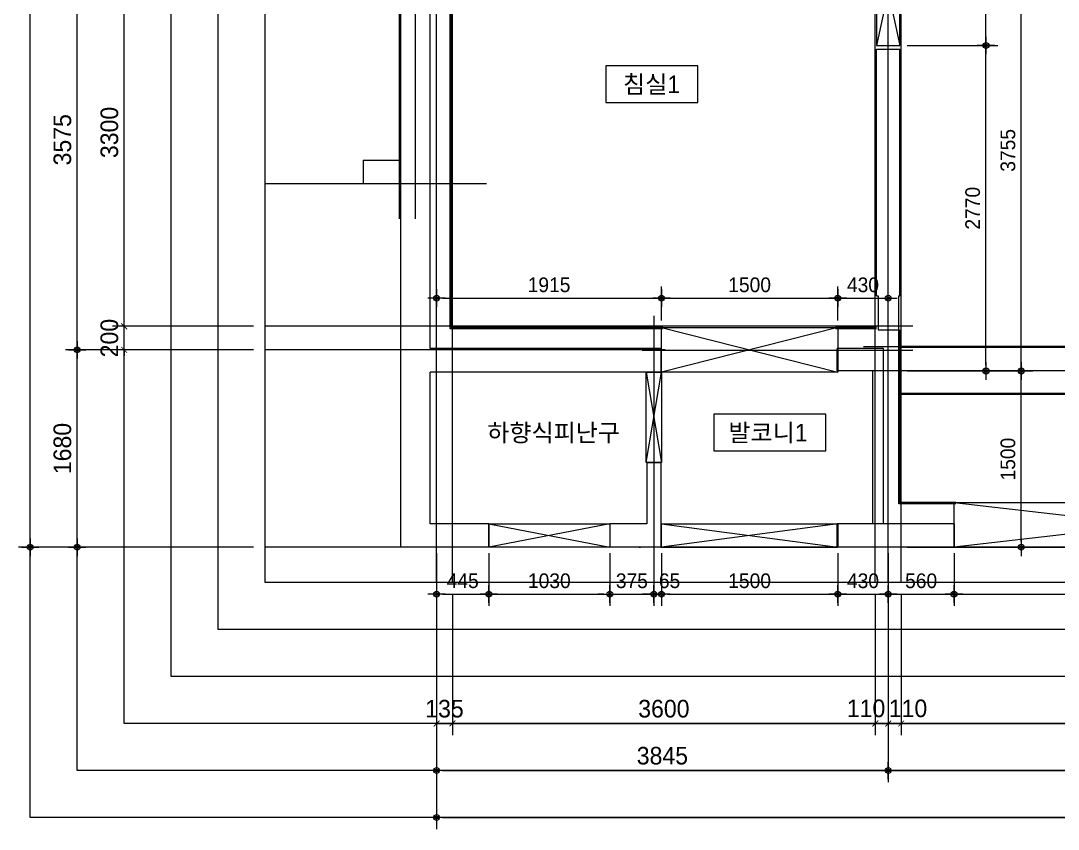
# Model space of a CAD drawing. Header units: millimetres. Extents: x 0 to 92204, y -190080 to 23760.
# Drawn here: x 54578 to 63410, y -95623 to -88743 of the extents above; entities that cross this region are included whole.
import ezdxf
from ezdxf.enums import TextEntityAlignment as Align
from ezdxf.xclip import XClip

# ---------------------------------------------------------------- set-up
doc = ezdxf.new("R2010")
doc.units = ezdxf.units.MM
doc.header["$LTSCALE"] = 100
doc.header["$XCLIPFRAME"] = 0
for name, pattern in [('AUDIT_D_220706163347-0', [0]), ('CEN', [62, 60, -1, 0, -1]), ('HIDDEN', [9.525, 6.35, -3.175])]:
    doc.linetypes.add(name, pattern=pattern)
doc.layers.get('defpoints').update_dxf_attribs({"color": 139})
for name, color, linetype in [('AA-XXXX-DIMS', 7, 'Continuous'), ('CEN_CON', 1, 'CEN'), ('CEN_WALL', 12, 'CEN'), ('CONC', 2, 'Continuous'), ('DIM', 7, 'AUDIT_D_220706163347-0'), ('ELE3_CON', 7, 'Continuous'), ('MC', 135, 'Continuous'), ('WAL', 3, 'Continuous'), ('WAL_DRY', 7, 'Continuous'), ('실명', 3, 'AUDIT_D_220706163347-0'), ('실명박스', 7, 'AUDIT_D_220706163347-0'), ('창호-open', 4, 'Continuous'), ('확장', 8, 'HIDDEN')]:
    doc.layers.add(name, color=color, linetype=linetype)
doc.layers.add('AA-XXXX-MC', color=153, linetype='AUDIT_D_220706163347-0', plot=False)
doc.styles.add('HAUD01', font='Dotum.ttf')
doc.styles.add('돋움', font='Dotum.ttf')
doc.styles.add('맑은고딕', font='malgun.ttf', dxfattribs={"width": 0.9})
doc.dimstyles.new('DIM-50', dxfattribs={"dimscale": 50, "dimtxt": 3, "dimasz": 1, "dimexe": 2, "dimexo": 2, "dimgap": 1, "dimtad": 1, "dimdec": 0, "dimzin": 0, "dimdsep": 46, "dimtxsty": '맑은고딕', "dimblk1": 'DIMDOT', "dimblk2": 'DIMDOT', "dimsah": 1, "dimcen": 0.09, "dimdle": 2, "dimclrd": 7, "dimclre": 7, "dimclrt": 3, "dimadec": 0, "dimazin": 0, "dimtfac": 1, "dimtdec": 0, "dimtix": 1, "dimtmove": 2, "dimatfit": 3, "dimldrblk": 'DIMDOT', "dimfxl": 1, "dimtolj": 1, "dimtzin": 0, "dimarcsym": 0})
doc.dimstyles.new('MCDIM-50', dxfattribs={"dimscale": 50, "dimtxt": 3, "dimasz": 1, "dimexe": 2, "dimexo": 2, "dimgap": 1, "dimtad": 1, "dimdec": 0, "dimzin": 0, "dimdsep": 46, "dimtxsty": '맑은고딕', "dimblk1": 'ARCHTICK', "dimblk2": 'ARCHTICK', "dimsah": 1, "dimcen": 0.09, "dimdle": 2, "dimclrd": 7, "dimclre": 7, "dimclrt": 3, "dimadec": 0, "dimazin": 0, "dimtfac": 1, "dimtdec": 0, "dimtix": 1, "dimtmove": 2, "dimatfit": 3, "dimldrblk": 'ARCHTICK', "dimfxl": 1, "dimtolj": 1, "dimtzin": 0, "dimarcsym": 0})
doc.dimstyles.new('내부100', dxfattribs={"dimscale": 50, "dimtxt": 2.5, "dimasz": 1, "dimexe": 2, "dimexo": 1, "dimgap": 1, "dimtad": 1, "dimdec": 0, "dimzin": 0, "dimdsep": 46, "dimtxsty": '돋움', "dimblk1": 'DIMDOT', "dimblk2": 'DIMDOT', "dimsah": 1, "dimcen": 0.09, "dimdle": 2, "dimclrd": 7, "dimclre": 7, "dimclrt": 3, "dimadec": 0, "dimazin": 0, "dimtfac": 1, "dimtdec": 0, "dimtix": 1, "dimtmove": 2, "dimatfit": 3, "dimldrblk": 'DIMDOT', "dimfxl": 1, "dimtolj": 1, "dimtzin": 0, "dimarcsym": 0})

# ---------------------------------------------------------------- blocks, each defined once
blk = doc.blocks.new('U-121A(확장)1', base_point=(300293.2, -148733.3))
at = {"layer": 'CEN_CON'}
for p, q in [((328658.2, -149033.3), (328658.2, -138398.3)), ((314628.2, -148733.3), (329263.2, -148733.3))]:
    blk.add_line(p, q, dxfattribs=at)
at = {"layer": 'CONC'}
for p, q in [((328533.2, -148533.3), (328533.2, -147243.3)), ((328213.2, -148533.3), (328533.2, -148533.3)), ((328213.2, -148533.3), (328213.2, -148733.3)), ((328213.2, -148733.3), (328533.2, -148733.3))]:
    blk.add_line(p, q, dxfattribs=at)
at = {"layer": 'ELE3_CON'}
blk.add_line((327183.2, -148733.3), (328213.2, -148733.3), dxfattribs=at)
at = {"layer": 'MC'}
blk.add_line((328523.2, -149033.3), (328523.2, -138398.3), dxfattribs=at)
blk = doc.blocks.new('U-121B(확장)1', base_point=(292391.8, -178477.8))
at = {"layer": 'CEN_CON'}
for p, q in [((292696.8, -178777.8), (292696.8, -168142.8)), ((296541.8, -178777.8), (296541.8, -168142.8)), ((294641.8, -176797.8), (292091.8, -176797.8)), ((306726.8, -178477.8), (292091.8, -178477.8))]:
    blk.add_line(p, q, dxfattribs=at)
at = {"layer": 'CEN_WALL'}
for p, q in [((294546.8, -176507.8), (294546.8, -178777.8)), ((296751.8, -176802.8), (294446.8, -176802.8)), ((306726.8, -176977.8), (296331.8, -176977.8))]:
    blk.add_line(p, q, dxfattribs=at)
at = {"layer": 'CONC'}
for p, q in [((292391.8, -178477.8), (292391.8, -169032.8)), ((292641.8, -176787.8), (292641.8, -169232.8)), ((296441.8, -176337.8), (296441.8, -174237.8)), ((296441.8, -174237.8), (296641.8, -174237.8)), ((296641.8, -176337.8), (296641.8, -174237.8)), ((296441.8, -176337.8), (296454.8, -176337.8)), ((296454.8, -176337.8), (296454.8, -176627.8)), ((296628.8, -176337.8), (296628.8, -176627.8)), ((296628.8, -176337.8), (296641.8, -176337.8)), ((296454.8, -176627.8), (296628.8, -176627.8)), ((294606.8, -176787.8), (292641.8, -176787.8)), ((294606.8, -176787.8), (294606.8, -176987.8)), ((292641.8, -178277.8), (292641.8, -176987.8)), ((294606.8, -176987.8), (292641.8, -176987.8)), ((294486.8, -177757.8), (294486.8, -178277.8)), ((294486.8, -177757.8), (294606.8, -177757.8)), ((294606.8, -177757.8), (294606.8, -178477.8)), ((293141.8, -178277.8), (292641.8, -178277.8)), ((293141.8, -178277.8), (293141.8, -178477.8)), ((294486.8, -178277.8), (294171.8, -178277.8)), ((294171.8, -178277.8), (294171.8, -178477.8)), ((297101.8, -178277.8), (296106.8, -178277.8)), ((296106.8, -178477.8), (296106.8, -178277.8)), ((297101.8, -178277.8), (297101.8, -178477.8)), ((293141.8, -178477.8), (292391.8, -178477.8)), ((294606.8, -178477.8), (294171.8, -178477.8)), ((297101.8, -178477.8), (296106.8, -178477.8))]:
    blk.add_line(p, q, dxfattribs=at)
at = {"layer": 'ELE3_CON'}
for p, q in [((294171.8, -178477.8), (293141.8, -178477.8)), ((294606.8, -178477.8), (296106.8, -178477.8)), ((297101.8, -178477.8), (300401.8, -178477.8))]:
    blk.add_line(p, q, dxfattribs=at)
at = {"layer": 'MC'}
for p, q in [((292831.8, -178777.8), (292831.8, -168142.8)), ((296651.8, -178777.8), (296651.8, -168142.8)), ((296431.8, -178777.8), (296431.8, -173047.8)), ((296751.8, -176597.8), (292091.8, -176597.8)), ((306726.8, -176772.8), (296331.8, -176772.8))]:
    blk.add_line(p, q, dxfattribs=at)
at = {"layer": 'WAL'}
for p, q in [((296501.8, -176787.8), (296106.8, -176787.8)), ((296106.8, -176977.8), (296106.8, -176787.8)), ((296501.8, -178277.8), (296501.8, -176787.8)), ((296411.8, -176977.8), (296106.8, -176977.8)), ((296411.8, -178277.8), (296411.8, -176977.8)), ((294506.8, -177757.8), (294586.8, -177757.8))]:
    blk.add_line(p, q, dxfattribs=at)
at = {"layer": 'WAL', "ltscale": 100}
blk.add_line((296501.8, -178277.8), (296411.8, -178277.8), dxfattribs=at)
at = {"layer": 'WAL_DRY'}
for p, q in [((292811.8, -176617.8), (292811.8, -169402.8)), ((292821.8, -176607.8), (292821.8, -169412.8)), ((294621.8, -176617.8), (292811.8, -176617.8)), ((294621.8, -176607.8), (292821.8, -176607.8)), ((296441.8, -176607.8), (296091.8, -176607.8)), ((296441.8, -176617.8), (296091.8, -176617.8)), ((296631.8, -178107.8), (296631.8, -176627.8)), ((296641.8, -178097.8), (296641.8, -176627.8)), ((297116.8, -178107.8), (296631.8, -178107.8)), ((297116.8, -178097.8), (296641.8, -178097.8))]:
    blk.add_line(p, q, dxfattribs=at)
at = {"layer": '확장', "ltscale": 0.5, "const_width": 20, "flags": 128}
for points in [[(296641.8, -176772.8), (306601.8, -176772.8)], [(296641.8, -177172.8), (306601.8, -177172.8)]]:
    blk.add_lwpolyline(points, dxfattribs=at)
blk = doc.blocks.new('DIMDOT')
at = {"layer": 'AA-XXXX-DIMS'}
for p, q in [((-1.5, 0), (1.5, 0)), ((0, -1.5), (0, 1.5))]:
    blk.add_line(p, q, dxfattribs=at)
for radius in [0.5, 0.25]:
    blk.add_circle((0, 0), radius, dxfattribs=at)
blk = doc.blocks.new('*D2601')
at = {"layer": 'defpoints', "color": 0, "transparency": 16777216}
for p in [(7963.9, -117283.4), (11808.9, -117283.4), (11808.9, -118883.4)]:
    blk.add_point(p, dxfattribs=at)
at = {"layer": 'DIM', "color": 7, "lineweight": -2, "transparency": 16777216}
for p, q in [((7963.9, -117383.4), (7963.9, -118983.4)), ((11808.9, -117383.4), (11808.9, -118983.4)), ((8013.9, -118883.4), (11758.9, -118883.4))]:
    blk.add_line(p, q, dxfattribs=at)
at = {"layer": 'DIM', "color": 7, "lineweight": -2, "transparency": 16777216, "xscale": 50, "yscale": 50, "zscale": 50, "rotation": 180}
blk.add_blockref('DIMDOT', (7963.9, -118883.4), dxfattribs=at)
at = {"layer": 'DIM', "color": 7, "lineweight": -2, "transparency": 16777216, "xscale": 50, "yscale": 50, "zscale": 50}
blk.add_blockref('DIMDOT', (11808.9, -118883.4), dxfattribs=at)
at = {"layer": 'DIM', "color": 3, "transparency": 16777216, "insert": (9886.4, -118758.3), "char_height": 150, "attachment_point": 5, "style": 'HAUD01'}
blk.add_mtext('\\A1;3845', dxfattribs=at)
blk = doc.blocks.new('*D2602')
at = {"layer": 'defpoints', "color": 0, "transparency": 16777216}
for p in [(11808.9, -117283.4), (16228.9, -117283.4), (16228.9, -118883.4)]:
    blk.add_point(p, dxfattribs=at)
at = {"layer": 'DIM', "color": 7, "lineweight": -2, "transparency": 16777216}
for p, q in [((11808.9, -117383.4), (11808.9, -118983.4)), ((16228.9, -117383.4), (16228.9, -118983.4)), ((11858.9, -118883.4), (16178.9, -118883.4))]:
    blk.add_line(p, q, dxfattribs=at)
at = {"layer": 'DIM', "color": 7, "lineweight": -2, "transparency": 16777216, "xscale": 50, "yscale": 50, "zscale": 50, "rotation": 180}
blk.add_blockref('DIMDOT', (11808.9, -118883.4), dxfattribs=at)
at = {"layer": 'DIM', "color": 7, "lineweight": -2, "transparency": 16777216, "xscale": 50, "yscale": 50, "zscale": 50}
blk.add_blockref('DIMDOT', (16228.9, -118883.4), dxfattribs=at)
at = {"layer": 'DIM', "color": 3, "transparency": 16777216, "insert": (14018.9, -118758.3), "char_height": 150, "attachment_point": 5, "style": 'HAUD01'}
blk.add_mtext('\\A1;4420', dxfattribs=at)
blk = doc.blocks.new('*D2608')
at = {"layer": 'defpoints', "color": 0, "transparency": 16777216}
for p in [(7963.9, -117283.4), (32528.9, -117283.4), (32528.9, -119283.4)]:
    blk.add_point(p, dxfattribs=at)
at = {"layer": 'DIM', "color": 7, "lineweight": -2, "transparency": 16777216}
for p, q in [((7963.9, -117383.4), (7963.9, -119383.4)), ((32528.9, -117383.4), (32528.9, -119383.4)), ((8013.9, -119283.4), (32478.9, -119283.4))]:
    blk.add_line(p, q, dxfattribs=at)
at = {"layer": 'DIM', "color": 7, "lineweight": -2, "transparency": 16777216, "xscale": 50, "yscale": 50, "zscale": 50, "rotation": 180}
blk.add_blockref('DIMDOT', (7963.9, -119283.4), dxfattribs=at)
at = {"layer": 'DIM', "color": 7, "lineweight": -2, "transparency": 16777216, "xscale": 50, "yscale": 50, "zscale": 50}
blk.add_blockref('DIMDOT', (32528.9, -119283.4), dxfattribs=at)
at = {"layer": 'DIM', "color": 3, "transparency": 16777216, "insert": (20246.4, -119158.3), "char_height": 150, "attachment_point": 5, "style": 'HAUD01'}
blk.add_mtext('\\A1;24565', dxfattribs=at)
blk = doc.blocks.new('_ArchTick')
at = {"color": 0, "linetype": 'ByBlock', "const_width": 0.15}
blk.add_lwpolyline([(-0.5, -0.5), (0.5, 0.5)], dxfattribs=at)
blk = doc.blocks.new('*D2609')
at = {"layer": 'defpoints', "color": 0, "linetype": 'ByBlock', "transparency": 16777216}
for p in [(7963.9, -117283.4), (8098.9, -117283.4), (8098.9, -118483.4)]:
    blk.add_point(p, dxfattribs=at)
at = {"layer": 'DIM', "color": 7, "linetype": 'ByBlock', "lineweight": -2, "transparency": 16777216}
for p, q in [((7963.9, -117383.4), (7963.9, -118583.4)), ((8098.9, -117383.4), (8098.9, -118583.4)), ((7963.9, -118483.4), (7913.9, -118483.4)), ((7963.9, -118483.4), (8098.9, -118483.4)), ((8098.9, -118483.4), (8148.9, -118483.4))]:
    blk.add_line(p, q, dxfattribs=at)
at = {"layer": 'DIM', "color": 7, "linetype": 'ByBlock', "lineweight": -2, "transparency": 16777216, "xscale": 50, "yscale": 50, "zscale": 50}
blk.add_blockref('_ArchTick', (7963.9, -118483.4), dxfattribs=at)
at = {"layer": 'DIM', "color": 7, "linetype": 'ByBlock', "lineweight": -2, "transparency": 16777216, "xscale": 50, "yscale": 50, "zscale": 50, "rotation": 180}
blk.add_blockref('_ArchTick', (8098.9, -118483.4), dxfattribs=at)
at = {"layer": 'DIM', "color": 3, "linetype": 'ByBlock', "transparency": 16777216, "insert": (8031.4, -118358.3), "char_height": 150, "attachment_point": 5, "style": 'HAUD01'}
blk.add_mtext('\\A1;135', dxfattribs=at)
blk = doc.blocks.new('*D2610')
at = {"layer": 'defpoints', "color": 0, "linetype": 'ByBlock', "transparency": 16777216}
for p in [(8098.9, -117283.4), (11698.9, -117283.4), (11698.9, -118483.4)]:
    blk.add_point(p, dxfattribs=at)
at = {"layer": 'DIM', "color": 7, "linetype": 'ByBlock', "lineweight": -2, "transparency": 16777216}
for p, q in [((8098.9, -117383.4), (8098.9, -118583.4)), ((11698.9, -117383.4), (11698.9, -118583.4)), ((7998.9, -118483.4), (11798.9, -118483.4))]:
    blk.add_line(p, q, dxfattribs=at)
at = {"layer": 'DIM', "color": 7, "linetype": 'ByBlock', "lineweight": -2, "transparency": 16777216, "xscale": 50, "yscale": 50, "zscale": 50, "rotation": 180}
blk.add_blockref('_ArchTick', (8098.9, -118483.4), dxfattribs=at)
at = {"layer": 'DIM', "color": 7, "linetype": 'ByBlock', "lineweight": -2, "transparency": 16777216, "xscale": 50, "yscale": 50, "zscale": 50}
blk.add_blockref('_ArchTick', (11698.9, -118483.4), dxfattribs=at)
at = {"layer": 'DIM', "color": 3, "linetype": 'ByBlock', "transparency": 16777216, "insert": (9898.9, -118358.3), "char_height": 150, "attachment_point": 5, "style": 'HAUD01'}
blk.add_mtext('\\A1;3600', dxfattribs=at)
blk = doc.blocks.new('*D2611')
at = {"layer": 'defpoints', "color": 0, "linetype": 'ByBlock', "transparency": 16777216}
for p in [(11698.9, -117283.4), (11808.9, -117283.4), (11808.9, -118483.4)]:
    blk.add_point(p, dxfattribs=at)
at = {"layer": 'DIM', "color": 7, "linetype": 'ByBlock', "lineweight": -2, "transparency": 16777216}
for p, q in [((11698.9, -117383.4), (11698.9, -118583.4)), ((11808.9, -117383.4), (11808.9, -118583.4)), ((11598.9, -118483.4), (11908.9, -118483.4))]:
    blk.add_line(p, q, dxfattribs=at)
at = {"layer": 'DIM', "color": 7, "linetype": 'ByBlock', "lineweight": -2, "transparency": 16777216, "xscale": 50, "yscale": 50, "zscale": 50, "rotation": 180}
blk.add_blockref('_ArchTick', (11698.9, -118483.4), dxfattribs=at)
at = {"layer": 'DIM', "color": 7, "linetype": 'ByBlock', "lineweight": -2, "transparency": 16777216, "xscale": 50, "yscale": 50, "zscale": 50}
blk.add_blockref('_ArchTick', (11808.9, -118483.4), dxfattribs=at)
at = {"layer": 'DIM', "color": 3, "linetype": 'ByBlock', "transparency": 16777216, "insert": (11620.1, -118355.5), "char_height": 150, "attachment_point": 5, "style": 'HAUD01'}
blk.add_mtext('\\A1;110', dxfattribs=at)
blk = doc.blocks.new('*D2612')
at = {"layer": 'defpoints', "color": 0, "linetype": 'ByBlock', "transparency": 16777216}
for p in [(11808.9, -117283.4), (11918.9, -117283.4), (11918.9, -118483.4)]:
    blk.add_point(p, dxfattribs=at)
at = {"layer": 'DIM', "color": 7, "linetype": 'ByBlock', "lineweight": -2, "transparency": 16777216}
for p, q in [((11808.9, -117383.4), (11808.9, -118583.4)), ((11918.9, -117383.4), (11918.9, -118583.4)), ((11708.9, -118483.4), (12018.9, -118483.4))]:
    blk.add_line(p, q, dxfattribs=at)
at = {"layer": 'DIM', "color": 7, "linetype": 'ByBlock', "lineweight": -2, "transparency": 16777216, "xscale": 50, "yscale": 50, "zscale": 50, "rotation": 180}
blk.add_blockref('_ArchTick', (11808.9, -118483.4), dxfattribs=at)
at = {"layer": 'DIM', "color": 7, "linetype": 'ByBlock', "lineweight": -2, "transparency": 16777216, "xscale": 50, "yscale": 50, "zscale": 50}
blk.add_blockref('_ArchTick', (11918.9, -118483.4), dxfattribs=at)
at = {"layer": 'DIM', "color": 3, "linetype": 'ByBlock', "transparency": 16777216, "insert": (11977.3, -118355.5), "char_height": 150, "attachment_point": 5, "style": 'HAUD01'}
blk.add_mtext('\\A1;110', dxfattribs=at)
blk = doc.blocks.new('*D2613')
at = {"layer": 'defpoints', "color": 0, "linetype": 'ByBlock', "transparency": 16777216}
for p in [(11918.9, -117283.4), (16118.9, -117283.4), (16118.9, -118483.4)]:
    blk.add_point(p, dxfattribs=at)
at = {"layer": 'DIM', "color": 7, "linetype": 'ByBlock', "lineweight": -2, "transparency": 16777216}
for p, q in [((11918.9, -117383.4), (11918.9, -118583.4)), ((16118.9, -117383.4), (16118.9, -118583.4)), ((11818.9, -118483.4), (16218.9, -118483.4))]:
    blk.add_line(p, q, dxfattribs=at)
at = {"layer": 'DIM', "color": 7, "linetype": 'ByBlock', "lineweight": -2, "transparency": 16777216, "xscale": 50, "yscale": 50, "zscale": 50, "rotation": 180}
blk.add_blockref('_ArchTick', (11918.9, -118483.4), dxfattribs=at)
at = {"layer": 'DIM', "color": 7, "linetype": 'ByBlock', "lineweight": -2, "transparency": 16777216, "xscale": 50, "yscale": 50, "zscale": 50}
blk.add_blockref('_ArchTick', (16118.9, -118483.4), dxfattribs=at)
at = {"layer": 'DIM', "color": 3, "linetype": 'ByBlock', "transparency": 16777216, "insert": (14018.9, -118358.3), "char_height": 150, "attachment_point": 5, "style": 'HAUD01'}
blk.add_mtext('\\A1;4200', dxfattribs=at)
blk = doc.blocks.new('*D2661')
at = {"layer": 'defpoints', "color": 0, "transparency": 16777216}
for p in [(4904.1, -115303.4), (6504.1, -115303.4), (6504.1, -116983.4)]:
    blk.add_point(p, dxfattribs=at)
at = {"layer": 'DIM', "color": 7, "lineweight": -2, "transparency": 16777216}
for p, q in [((6404.1, -115303.4), (4804.1, -115303.4)), ((4904.1, -116933.4), (4904.1, -115353.4)), ((6404.1, -116983.4), (4804.1, -116983.4))]:
    blk.add_line(p, q, dxfattribs=at)
at = {"layer": 'DIM', "color": 7, "lineweight": -2, "transparency": 16777216, "xscale": 50, "yscale": 50, "zscale": 50}
for p, rotation in [((4904.1, -115303.4), 90), ((4904.1, -116983.4), 270)]:
    blk.add_blockref('DIMDOT', p, dxfattribs=dict(at, rotation=rotation))
at = {"layer": 'DIM', "color": 3, "transparency": 16777216, "insert": (4779, -116143.4), "char_height": 150, "attachment_point": 5, "rotation": 90, "style": 'HAUD01'}
blk.add_mtext('\\A1;1680', dxfattribs=at)
blk = doc.blocks.new('*D2662')
at = {"layer": 'defpoints', "color": 0, "transparency": 16777216}
for p in [(4904.1, -111728.4), (6504.1, -111728.4), (6504.1, -115303.4)]:
    blk.add_point(p, dxfattribs=at)
at = {"layer": 'DIM', "color": 7, "lineweight": -2, "transparency": 16777216}
for p, q in [((6404.1, -111728.4), (4804.1, -111728.4)), ((4904.1, -115253.4), (4904.1, -111778.4)), ((6404.1, -115303.4), (4804.1, -115303.4))]:
    blk.add_line(p, q, dxfattribs=at)
at = {"layer": 'DIM', "color": 7, "lineweight": -2, "transparency": 16777216, "xscale": 50, "yscale": 50, "zscale": 50}
for p, rotation in [((4904.1, -111728.4), 90), ((4904.1, -115303.4), 270)]:
    blk.add_blockref('DIMDOT', p, dxfattribs=dict(at, rotation=rotation))
at = {"layer": 'DIM', "color": 3, "transparency": 16777216, "insert": (4779, -113515.9), "char_height": 150, "attachment_point": 5, "rotation": 90, "style": 'HAUD01'}
blk.add_mtext('\\A1;3575', dxfattribs=at)
blk = doc.blocks.new('*D2668')
at = {"layer": 'defpoints', "color": 0, "transparency": 16777216}
for p in [(4504.1, -101828.4), (6504.1, -101828.4), (6504.1, -116983.4)]:
    blk.add_point(p, dxfattribs=at)
at = {"layer": 'DIM', "color": 7, "lineweight": -2, "transparency": 16777216}
for p, q in [((6404.1, -101828.4), (4404.1, -101828.4)), ((4504.1, -116933.4), (4504.1, -101878.4)), ((6404.1, -116983.4), (4404.1, -116983.4))]:
    blk.add_line(p, q, dxfattribs=at)
at = {"layer": 'DIM', "color": 7, "lineweight": -2, "transparency": 16777216, "xscale": 50, "yscale": 50, "zscale": 50}
for p, rotation in [((4504.1, -101828.4), 90), ((4504.1, -116983.4), 270)]:
    blk.add_blockref('DIMDOT', p, dxfattribs=dict(at, rotation=rotation))
at = {"layer": 'DIM', "color": 3, "transparency": 16777216, "insert": (4379, -109405.9), "char_height": 150, "attachment_point": 5, "rotation": 90, "style": 'HAUD01'}
blk.add_mtext('\\A1;15155', dxfattribs=at)
blk = doc.blocks.new('*D2669')
at = {"layer": 'defpoints', "color": 0, "linetype": 'ByBlock', "transparency": 16777216}
for p in [(5304.1, -115103.4), (6504.1, -115103.4), (6504.1, -115303.4)]:
    blk.add_point(p, dxfattribs=at)
at = {"layer": 'DIM', "color": 7, "linetype": 'ByBlock', "lineweight": -2, "transparency": 16777216}
for p, q in [((5304.1, -115103.4), (5304.1, -115053.4)), ((6404.1, -115103.4), (5204.1, -115103.4)), ((5304.1, -115303.4), (5304.1, -115103.4)), ((6404.1, -115303.4), (5204.1, -115303.4)), ((5304.1, -115303.4), (5304.1, -115353.4))]:
    blk.add_line(p, q, dxfattribs=at)
at = {"layer": 'DIM', "color": 7, "linetype": 'ByBlock', "lineweight": -2, "transparency": 16777216, "xscale": 50, "yscale": 50, "zscale": 50}
for p, rotation in [((5304.1, -115103.4), 270), ((5304.1, -115303.4), 90)]:
    blk.add_blockref('_ArchTick', p, dxfattribs=dict(at, rotation=rotation))
at = {"layer": 'DIM', "color": 3, "linetype": 'ByBlock', "transparency": 16777216, "insert": (5179, -115203.4), "char_height": 150, "attachment_point": 5, "rotation": 90, "style": 'HAUD01'}
blk.add_mtext('\\A1;200', dxfattribs=at)
blk = doc.blocks.new('*D2670')
at = {"layer": 'defpoints', "color": 0, "linetype": 'ByBlock', "transparency": 16777216}
for p in [(5304.1, -111803.4), (6504.1, -111803.4), (6504.1, -115103.4)]:
    blk.add_point(p, dxfattribs=at)
at = {"layer": 'DIM', "color": 7, "linetype": 'ByBlock', "lineweight": -2, "transparency": 16777216}
for p, q in [((5304.1, -115203.4), (5304.1, -111703.4)), ((6404.1, -111803.4), (5204.1, -111803.4)), ((6404.1, -115103.4), (5204.1, -115103.4))]:
    blk.add_line(p, q, dxfattribs=at)
at = {"layer": 'DIM', "color": 7, "linetype": 'ByBlock', "lineweight": -2, "transparency": 16777216, "xscale": 50, "yscale": 50, "zscale": 50}
for p, rotation in [((5304.1, -111803.4), 90), ((5304.1, -115103.4), 270)]:
    blk.add_blockref('_ArchTick', p, dxfattribs=dict(at, rotation=rotation))
at = {"layer": 'DIM', "color": 3, "linetype": 'ByBlock', "transparency": 16777216, "insert": (5179, -113453.4), "char_height": 150, "attachment_point": 5, "rotation": 90, "style": 'HAUD01'}
blk.add_mtext('\\A1;3300', dxfattribs=at)
blk = doc.blocks.new('*D962')
at = {"layer": 'defpoints', "color": 0, "transparency": 16777216}
for p in [(58117.8, -93223.4), (58562.8, -93223.4), (58562.8, -93622.1)]:
    blk.add_point(p, dxfattribs=at)
at = {"layer": 'DIM', "color": 7, "lineweight": -2, "transparency": 16777216}
for p, q in [((58117.8, -93273.4), (58117.8, -93722.1)), ((58562.8, -93273.4), (58562.8, -93722.1)), ((58167.8, -93622.1), (58512.8, -93622.1))]:
    blk.add_line(p, q, dxfattribs=at)
at = {"layer": 'DIM', "color": 7, "lineweight": -2, "transparency": 16777216, "xscale": 50, "yscale": 50, "zscale": 50, "rotation": 180}
blk.add_blockref('DIMDOT', (58117.8, -93622.1), dxfattribs=at)
at = {"layer": 'DIM', "color": 7, "lineweight": -2, "transparency": 16777216, "xscale": 50, "yscale": 50, "zscale": 50}
blk.add_blockref('DIMDOT', (58562.8, -93622.1), dxfattribs=at)
at = {"layer": 'DIM', "color": 3, "transparency": 16777216, "insert": (58340.3, -93509.5), "char_height": 125, "attachment_point": 5, "style": '돋움'}
blk.add_mtext('\\A1;445', dxfattribs=at)
blk = doc.blocks.new('*D963')
at = {"layer": 'defpoints', "color": 0, "transparency": 16777216}
for p in [(58562.8, -93223.4), (59592.8, -93223.4), (59592.8, -93622.1)]:
    blk.add_point(p, dxfattribs=at)
at = {"layer": 'DIM', "color": 7, "lineweight": -2, "transparency": 16777216}
for p, q in [((58562.8, -93273.4), (58562.8, -93722.1)), ((59592.8, -93273.4), (59592.8, -93722.1)), ((58612.8, -93622.1), (59542.8, -93622.1))]:
    blk.add_line(p, q, dxfattribs=at)
at = {"layer": 'DIM', "color": 7, "lineweight": -2, "transparency": 16777216, "xscale": 50, "yscale": 50, "zscale": 50, "rotation": 180}
blk.add_blockref('DIMDOT', (58562.8, -93622.1), dxfattribs=at)
at = {"layer": 'DIM', "color": 7, "lineweight": -2, "transparency": 16777216, "xscale": 50, "yscale": 50, "zscale": 50}
blk.add_blockref('DIMDOT', (59592.8, -93622.1), dxfattribs=at)
at = {"layer": 'DIM', "color": 3, "transparency": 16777216, "insert": (59077.8, -93509.5), "char_height": 125, "attachment_point": 5, "style": '돋움'}
blk.add_mtext('\\A1;1030', dxfattribs=at)
blk = doc.blocks.new('*D964')
at = {"layer": 'defpoints', "color": 0, "transparency": 16777216}
for p in [(59592.8, -93223.4), (59967.8, -93223.4), (59967.8, -93622.1)]:
    blk.add_point(p, dxfattribs=at)
at = {"layer": 'DIM', "color": 7, "lineweight": -2, "transparency": 16777216}
for p, q in [((59592.8, -93273.4), (59592.8, -93722.1)), ((59967.8, -93273.4), (59967.8, -93722.1)), ((59542.8, -93622.1), (59492.8, -93622.1)), ((59592.8, -93622.1), (59967.8, -93622.1)), ((60017.8, -93622.1), (60067.8, -93622.1))]:
    blk.add_line(p, q, dxfattribs=at)
at = {"layer": 'DIM', "color": 7, "lineweight": -2, "transparency": 16777216, "xscale": 50, "yscale": 50, "zscale": 50}
blk.add_blockref('DIMDOT', (59592.8, -93622.1), dxfattribs=at)
at = {"layer": 'DIM', "color": 7, "lineweight": -2, "transparency": 16777216, "xscale": 50, "yscale": 50, "zscale": 50, "rotation": 180}
blk.add_blockref('DIMDOT', (59967.8, -93622.1), dxfattribs=at)
at = {"layer": 'DIM', "color": 3, "transparency": 16777216, "insert": (59780.3, -93509.5), "char_height": 125, "attachment_point": 5, "style": '돋움'}
blk.add_mtext('\\A1;375', dxfattribs=at)
blk = doc.blocks.new('*D965')
at = {"layer": 'defpoints', "color": 0, "transparency": 16777216}
for p in [(59967.8, -93223.4), (60032.8, -93223.4), (60032.8, -93622.1)]:
    blk.add_point(p, dxfattribs=at)
at = {"layer": 'DIM', "color": 7, "lineweight": -2, "transparency": 16777216}
for p, q in [((59967.8, -93273.4), (59967.8, -93722.1)), ((60032.8, -93273.4), (60032.8, -93722.1)), ((59917.8, -93622.1), (59867.8, -93622.1)), ((59967.8, -93622.1), (60032.8, -93622.1)), ((60082.8, -93622.1), (60132.8, -93622.1))]:
    blk.add_line(p, q, dxfattribs=at)
at = {"layer": 'DIM', "color": 7, "lineweight": -2, "transparency": 16777216, "xscale": 50, "yscale": 50, "zscale": 50}
blk.add_blockref('DIMDOT', (59967.8, -93622.1), dxfattribs=at)
at = {"layer": 'DIM', "color": 7, "lineweight": -2, "transparency": 16777216, "xscale": 50, "yscale": 50, "zscale": 50, "rotation": 180}
blk.add_blockref('DIMDOT', (60032.8, -93622.1), dxfattribs=at)
at = {"layer": 'DIM', "color": 3, "transparency": 16777216, "insert": (60101.5, -93509.5), "char_height": 125, "attachment_point": 5, "style": '돋움'}
blk.add_mtext('\\A1;65', dxfattribs=at)
blk = doc.blocks.new('*D966')
at = {"layer": 'defpoints', "color": 0, "transparency": 16777216}
for p in [(60032.8, -93223.4), (61532.8, -93223.4), (61532.8, -93622.1)]:
    blk.add_point(p, dxfattribs=at)
at = {"layer": 'DIM', "color": 7, "lineweight": -2, "transparency": 16777216}
for p, q in [((60032.8, -93273.4), (60032.8, -93722.1)), ((61532.8, -93273.4), (61532.8, -93722.1)), ((60082.8, -93622.1), (61482.8, -93622.1))]:
    blk.add_line(p, q, dxfattribs=at)
at = {"layer": 'DIM', "color": 7, "lineweight": -2, "transparency": 16777216, "xscale": 50, "yscale": 50, "zscale": 50, "rotation": 180}
blk.add_blockref('DIMDOT', (60032.8, -93622.1), dxfattribs=at)
at = {"layer": 'DIM', "color": 7, "lineweight": -2, "transparency": 16777216, "xscale": 50, "yscale": 50, "zscale": 50}
blk.add_blockref('DIMDOT', (61532.8, -93622.1), dxfattribs=at)
at = {"layer": 'DIM', "color": 3, "transparency": 16777216, "insert": (60782.8, -93509.5), "char_height": 125, "attachment_point": 5, "style": '돋움'}
blk.add_mtext('\\A1;1500', dxfattribs=at)
blk = doc.blocks.new('*D967')
at = {"layer": 'defpoints', "color": 0, "transparency": 16777216}
for p in [(61532.8, -93223.4), (61962.8, -93223.4), (61962.8, -93622.1)]:
    blk.add_point(p, dxfattribs=at)
at = {"layer": 'DIM', "color": 7, "lineweight": -2, "transparency": 16777216}
for p, q in [((61532.8, -93273.4), (61532.8, -93722.1)), ((61962.8, -93273.4), (61962.8, -93722.1)), ((61582.8, -93622.1), (61912.8, -93622.1))]:
    blk.add_line(p, q, dxfattribs=at)
at = {"layer": 'DIM', "color": 7, "lineweight": -2, "transparency": 16777216, "xscale": 50, "yscale": 50, "zscale": 50, "rotation": 180}
blk.add_blockref('DIMDOT', (61532.8, -93622.1), dxfattribs=at)
at = {"layer": 'DIM', "color": 7, "lineweight": -2, "transparency": 16777216, "xscale": 50, "yscale": 50, "zscale": 50}
blk.add_blockref('DIMDOT', (61962.8, -93622.1), dxfattribs=at)
at = {"layer": 'DIM', "color": 3, "transparency": 16777216, "insert": (61747.8, -93509.5), "char_height": 125, "attachment_point": 5, "style": '돋움'}
blk.add_mtext('\\A1;430', dxfattribs=at)
blk = doc.blocks.new('*D968')
at = {"layer": 'defpoints', "color": 0, "transparency": 16777216}
for p in [(61962.8, -93223.4), (62522.8, -93223.4), (62522.8, -93622.1)]:
    blk.add_point(p, dxfattribs=at)
at = {"layer": 'DIM', "color": 7, "lineweight": -2, "transparency": 16777216}
for p, q in [((61962.8, -93273.4), (61962.8, -93722.1)), ((62522.8, -93273.4), (62522.8, -93722.1)), ((62012.8, -93622.1), (62472.8, -93622.1))]:
    blk.add_line(p, q, dxfattribs=at)
at = {"layer": 'DIM', "color": 7, "lineweight": -2, "transparency": 16777216, "xscale": 50, "yscale": 50, "zscale": 50, "rotation": 180}
blk.add_blockref('DIMDOT', (61962.8, -93622.1), dxfattribs=at)
at = {"layer": 'DIM', "color": 7, "lineweight": -2, "transparency": 16777216, "xscale": 50, "yscale": 50, "zscale": 50}
blk.add_blockref('DIMDOT', (62522.8, -93622.1), dxfattribs=at)
at = {"layer": 'DIM', "color": 3, "transparency": 16777216, "insert": (62242.8, -93509.5), "char_height": 125, "attachment_point": 5, "style": '돋움'}
blk.add_mtext('\\A1;560', dxfattribs=at)
blk = doc.blocks.new('*D969')
at = {"layer": 'defpoints', "color": 0, "transparency": 16777216}
for p in [(62522.8, -93223.4), (65822.8, -93223.4), (65822.8, -93622.1)]:
    blk.add_point(p, dxfattribs=at)
at = {"layer": 'DIM', "color": 7, "lineweight": -2, "transparency": 16777216}
for p, q in [((62522.8, -93273.4), (62522.8, -93722.1)), ((65822.8, -93273.4), (65822.8, -93722.1)), ((62572.8, -93622.1), (65772.8, -93622.1))]:
    blk.add_line(p, q, dxfattribs=at)
at = {"layer": 'DIM', "color": 7, "lineweight": -2, "transparency": 16777216, "xscale": 50, "yscale": 50, "zscale": 50, "rotation": 180}
blk.add_blockref('DIMDOT', (62522.8, -93622.1), dxfattribs=at)
at = {"layer": 'DIM', "color": 7, "lineweight": -2, "transparency": 16777216, "xscale": 50, "yscale": 50, "zscale": 50}
blk.add_blockref('DIMDOT', (65822.8, -93622.1), dxfattribs=at)
at = {"layer": 'DIM', "color": 3, "transparency": 16777216, "insert": (64172.8, -93509.5), "char_height": 125, "attachment_point": 5, "style": '돋움'}
blk.add_mtext('\\A1;3300', dxfattribs=at)
blk = doc.blocks.new('*D942')
at = {"layer": 'defpoints', "color": 0, "transparency": 16777216}
for p in [(60032.8, -91103.5), (58117.8, -91343.4), (60032.8, -91343.4)]:
    blk.add_point(p, dxfattribs=at)
at = {"layer": 'DIM', "color": 7, "lineweight": -2, "transparency": 16777216}
for p, q in [((58117.8, -91293.4), (58117.8, -91003.5)), ((60032.8, -91293.4), (60032.8, -91003.5)), ((58167.8, -91103.5), (59982.8, -91103.5))]:
    blk.add_line(p, q, dxfattribs=at)
at = {"layer": 'DIM', "color": 7, "lineweight": -2, "transparency": 16777216, "xscale": 50, "yscale": 50, "zscale": 50, "rotation": 180}
blk.add_blockref('DIMDOT', (58117.8, -91103.5), dxfattribs=at)
at = {"layer": 'DIM', "color": 7, "lineweight": -2, "transparency": 16777216, "xscale": 50, "yscale": 50, "zscale": 50}
blk.add_blockref('DIMDOT', (60032.8, -91103.5), dxfattribs=at)
at = {"layer": 'DIM', "color": 3, "transparency": 16777216, "insert": (59075.3, -90990.9), "char_height": 125, "attachment_point": 5, "style": '돋움'}
blk.add_mtext('\\A1;1915', dxfattribs=at)
blk = doc.blocks.new('*D972')
at = {"layer": 'defpoints', "color": 0, "transparency": 16777216}
for p in [(61532.8, -91103.5), (60032.8, -91343.4), (61532.8, -91343.4)]:
    blk.add_point(p, dxfattribs=at)
at = {"layer": 'DIM', "color": 7, "lineweight": -2, "transparency": 16777216}
for p, q in [((60032.8, -91293.4), (60032.8, -91003.5)), ((61532.8, -91293.4), (61532.8, -91003.5)), ((60082.8, -91103.5), (61482.8, -91103.5))]:
    blk.add_line(p, q, dxfattribs=at)
at = {"layer": 'DIM', "color": 7, "lineweight": -2, "transparency": 16777216, "xscale": 50, "yscale": 50, "zscale": 50, "rotation": 180}
blk.add_blockref('DIMDOT', (60032.8, -91103.5), dxfattribs=at)
at = {"layer": 'DIM', "color": 7, "lineweight": -2, "transparency": 16777216, "xscale": 50, "yscale": 50, "zscale": 50}
blk.add_blockref('DIMDOT', (61532.8, -91103.5), dxfattribs=at)
at = {"layer": 'DIM', "color": 3, "transparency": 16777216, "insert": (60782.8, -90990.9), "char_height": 125, "attachment_point": 5, "style": '돋움'}
blk.add_mtext('\\A1;1500', dxfattribs=at)
blk = doc.blocks.new('*D973')
at = {"layer": 'defpoints', "color": 0, "transparency": 16777216}
for p in [(61962.8, -91103.5), (61532.8, -91343.4), (61962.8, -91343.4)]:
    blk.add_point(p, dxfattribs=at)
at = {"layer": 'DIM', "color": 7, "lineweight": -2, "transparency": 16777216}
for p, q in [((61532.8, -91293.4), (61532.8, -91003.5)), ((61962.8, -91293.4), (61962.8, -91003.5)), ((61582.8, -91103.5), (61912.8, -91103.5))]:
    blk.add_line(p, q, dxfattribs=at)
at = {"layer": 'DIM', "color": 7, "lineweight": -2, "transparency": 16777216, "xscale": 50, "yscale": 50, "zscale": 50, "rotation": 180}
blk.add_blockref('DIMDOT', (61532.8, -91103.5), dxfattribs=at)
at = {"layer": 'DIM', "color": 7, "lineweight": -2, "transparency": 16777216, "xscale": 50, "yscale": 50, "zscale": 50}
blk.add_blockref('DIMDOT', (61962.8, -91103.5), dxfattribs=at)
at = {"layer": 'DIM', "color": 3, "transparency": 16777216, "insert": (61747.8, -90990.9), "char_height": 125, "attachment_point": 5, "style": '돋움'}
blk.add_mtext('\\A1;430', dxfattribs=at)
blk = doc.blocks.new('*D1016')
at = {"layer": 'defpoints', "color": 0, "transparency": 16777216}
for p in [(62072.8, -88953.4), (62794.9, -88953.4), (62072.8, -91723.4)]:
    blk.add_point(p, dxfattribs=at)
at = {"layer": 'DIM', "color": 7, "lineweight": -2, "transparency": 16777216}
for p, q in [((62122.8, -88953.4), (62894.9, -88953.4)), ((62794.9, -91673.4), (62794.9, -89003.4)), ((62122.8, -91723.4), (62894.9, -91723.4))]:
    blk.add_line(p, q, dxfattribs=at)
at = {"layer": 'DIM', "color": 7, "lineweight": -2, "transparency": 16777216, "xscale": 50, "yscale": 50, "zscale": 50}
for p, rotation in [((62794.9, -88953.4), 90), ((62794.9, -91723.4), 270)]:
    blk.add_blockref('DIMDOT', p, dxfattribs=dict(at, rotation=rotation))
at = {"layer": 'DIM', "color": 3, "transparency": 16777216, "insert": (62682.3, -90338.4), "char_height": 125, "attachment_point": 5, "rotation": 90, "style": '돋움'}
blk.add_mtext('\\A1;2770', dxfattribs=at)
blk = doc.blocks.new('*D1017')
at = {"layer": 'defpoints', "color": 0, "transparency": 16777216}
for p in [(62072.8, -88033.4), (62794.9, -88033.4), (62072.8, -88953.4)]:
    blk.add_point(p, dxfattribs=at)
at = {"layer": 'DIM', "color": 7, "lineweight": -2, "transparency": 16777216}
for p, q in [((62122.8, -88033.4), (62894.9, -88033.4)), ((62794.9, -88903.4), (62794.9, -88083.4)), ((62122.8, -88953.4), (62894.9, -88953.4))]:
    blk.add_line(p, q, dxfattribs=at)
at = {"layer": 'DIM', "color": 7, "lineweight": -2, "transparency": 16777216, "xscale": 50, "yscale": 50, "zscale": 50}
for p, rotation in [((62794.9, -88033.4), 90), ((62794.9, -88953.4), 270)]:
    blk.add_blockref('DIMDOT', p, dxfattribs=dict(at, rotation=rotation))
at = {"layer": 'DIM', "color": 3, "transparency": 16777216, "insert": (62682.3, -88493.4), "char_height": 125, "attachment_point": 5, "rotation": 90, "style": '돋움'}
blk.add_mtext('\\A1;920', dxfattribs=at)
blk = doc.blocks.new('*D952')
at = {"layer": 'defpoints', "color": 0, "transparency": 16777216}
for p in [(62072.8, -87968.4), (63094.9, -87968.4), (62072.8, -91723.4)]:
    blk.add_point(p, dxfattribs=at)
at = {"layer": 'DIM', "color": 7, "lineweight": -2, "transparency": 16777216}
for p, q in [((62122.8, -87968.4), (63194.9, -87968.4)), ((63094.9, -91673.4), (63094.9, -88018.4)), ((62122.8, -91723.4), (63194.9, -91723.4))]:
    blk.add_line(p, q, dxfattribs=at)
at = {"layer": 'DIM', "color": 7, "lineweight": -2, "transparency": 16777216, "xscale": 50, "yscale": 50, "zscale": 50}
for p, rotation in [((63094.9, -87968.4), 90), ((63094.9, -91723.4), 270)]:
    blk.add_blockref('DIMDOT', p, dxfattribs=dict(at, rotation=rotation))
at = {"layer": 'DIM', "color": 3, "transparency": 16777216, "insert": (62982.3, -89845.9), "char_height": 125, "attachment_point": 5, "rotation": 90, "style": '돋움'}
blk.add_mtext('\\A1;3755', dxfattribs=at)
blk = doc.blocks.new('*D1054')
at = {"layer": 'defpoints', "color": 0, "transparency": 16777216}
for p in [(62072.8, -91723.4), (63094.9, -91723.4), (62072.8, -93223.4)]:
    blk.add_point(p, dxfattribs=at)
at = {"layer": 'DIM', "color": 7, "lineweight": -2, "transparency": 16777216}
for p, q in [((62122.8, -91723.4), (63194.9, -91723.4)), ((63094.9, -93173.4), (63094.9, -91773.4)), ((62122.8, -93223.4), (63194.9, -93223.4))]:
    blk.add_line(p, q, dxfattribs=at)
at = {"layer": 'DIM', "color": 7, "lineweight": -2, "transparency": 16777216, "xscale": 50, "yscale": 50, "zscale": 50}
for p, rotation in [((63094.9, -91723.4), 90), ((63094.9, -93223.4), 270)]:
    blk.add_blockref('DIMDOT', p, dxfattribs=dict(at, rotation=rotation))
at = {"layer": 'DIM', "color": 3, "transparency": 16777216, "insert": (62982.3, -92473.4), "char_height": 125, "attachment_point": 5, "rotation": 90, "style": '돋움'}
blk.add_mtext('\\A1;1500', dxfattribs=at)
blk = doc.blocks.new('DIM-1108')
at = {"layer": 'DIM'}
for base, p1, p2, angle, picture, middle in [((4504.1, -101828.4), (6504.1, -116983.4), (6504.1, -101828.4), 90, '*D2668', (4379, -109405.9)), ((4904.1, -111728.4), (6504.1, -115303.4), (6504.1, -111728.4), 90, '*D2662', (4779, -113515.9)), ((4904.1, -115303.4), (6504.1, -116983.4), (6504.1, -115303.4), 90, '*D2661', (4779, -116143.4)), ((11808.9, -118883.4), (7963.9, -117283.4), (11808.9, -117283.4), 180, '*D2601', (9886.4, -118758.3)), ((32528.9, -119283.4), (7963.9, -117283.4), (32528.9, -117283.4), 180, '*D2608', (20246.4, -119158.3)), ((16228.9, -118883.4), (11808.9, -117283.4), (16228.9, -117283.4), 180, '*D2602', (14018.9, -118758.3))]:
    dim = blk.add_linear_dim(base=base, p1=p1, p2=p2, angle=angle, dimstyle='DIM-50', override={"dimscale": 50, "dimtxsty": 'HAUD01'}, dxfattribs=at)
    dim.commit()
    dim.dimension.update_dxf_attribs({"geometry": picture, "text_midpoint": middle})
at = {"layer": 'DIM', "linetype": 'ByBlock'}
for base, p1, p2, angle, picture, middle in [((5304.1, -111803.4), (6504.1, -115103.4), (6504.1, -111803.4), 90, '*D2670', (5179, -113453.4)), ((5304.1, -115103.4), (6504.1, -115303.4), (6504.1, -115103.4), 90, '*D2669', (5179, -115203.4)), ((8098.9, -118483.4), (7963.9, -117283.4), (8098.9, -117283.4), 180, '*D2609', (8031.4, -118358.3)), ((11698.9, -118483.4), (8098.9, -117283.4), (11698.9, -117283.4), 180, '*D2610', (9898.9, -118358.3)), ((16118.9, -118483.4), (11918.9, -117283.4), (16118.9, -117283.4), 180, '*D2613', (14018.9, -118358.3))]:
    dim = blk.add_linear_dim(base=base, p1=p1, p2=p2, angle=angle, dimstyle='MCDIM-50', override={"dimtxsty": 'HAUD01'}, dxfattribs=at)
    dim.commit()
    dim.dimension.update_dxf_attribs({"geometry": picture, "text_midpoint": middle})
for base, p1, p2, picture, middle in [((11808.9, -118483.4), (11698.9, -117283.4), (11808.9, -117283.4), '*D2611', (11620.1, -118355.5)), ((11918.9, -118483.4), (11808.9, -117283.4), (11918.9, -117283.4), '*D2612', (11977.3, -118355.5))]:
    dim = blk.add_linear_dim(base=base, p1=p1, p2=p2, angle=180, dimstyle='MCDIM-50', override={"dimtxsty": 'HAUD01'}, dxfattribs=at)
    dim.commit()
    dim.dimension.update_dxf_attribs({"geometry": picture, "text_midpoint": middle, "dimtype": 128})

msp = doc.modelspace()

# ---------------------------------------------------------------- linework, layer by layer
at = {"layer": 'AA-XXXX-MC'}
msp.add_line((57937.8, -91343.4), (56658.1, -91343.4), dxfattribs=at)
at = {"layer": 'CEN_CON'}
for p, q in [((57937.8, -91543.4), (56658.1, -91543.4)), ((57937.8, -93223.4), (56658.1, -93223.4))]:
    msp.add_line(p, q, dxfattribs=at)
at = {"layer": 'defpoints'}
for points in [[(54658.1, -75003.4), (84982.8, -75003.4), (84982.8, -95523.4), (54658.1, -95523.4)], [(55058.1, -75403.4), (84582.8, -75403.4), (84582.8, -95123.4), (55058.1, -95123.4)], [(55458.1, -75803.4), (84182.8, -75803.4), (84182.8, -94723.4), (55458.1, -94723.4)], [(55858.1, -76203.4), (83782.8, -76203.4), (83782.8, -94323.4), (55858.1, -94323.4)], [(56258.1, -76603.4), (83382.8, -76603.4), (83382.8, -93923.4), (56258.1, -93923.4)], [(56658.1, -77003.4), (82982.8, -77003.4), (82982.8, -93523.4), (56658.1, -93523.4)]]:
    msp.add_lwpolyline(points, close=True, dxfattribs=at)
at = {"layer": '실명박스'}
for points in [[(59559, -89126.5), (59559, -89439), (60340.6, -89439), (60340.6, -89126.5)], [(60477.7, -92091.7), (60477.7, -92404.2), (61430.2, -92404.2), (61430.2, -92091.7)]]:
    msp.add_lwpolyline(points, close=True, dxfattribs=at)
at = {"layer": '창호-open'}
for p, q in [((62062.8, -88033.4), (61862.8, -88953.4)), ((61862.8, -88033.4), (62062.8, -88953.4)), ((61532.8, -91353.4), (60032.8, -91733.4)), ((60032.8, -91353.4), (61532.8, -91733.4)), ((59902.8, -92503.4), (60032.8, -91733.4)), ((59902.8, -91733.4), (60032.8, -92503.4)), ((65822.8, -92843.4), (62522.8, -93223.4)), ((62522.8, -92843.4), (65822.8, -93223.4)), ((59592.8, -93023.4), (58562.8, -93223.4)), ((58562.8, -93023.4), (59592.8, -93223.4)), ((61532.8, -93023.4), (60032.8, -93223.4)), ((60032.8, -93023.4), (61532.8, -93223.4))]:
    msp.add_line(p, q, dxfattribs=at)
for points in [[(61862.8, -88953.4), (62062.8, -88953.4), (62062.8, -88033.4), (61862.8, -88033.4)], [(60032.8, -91353.4), (61532.8, -91353.4), (61532.8, -91733.4), (60032.8, -91733.4)], [(60032.8, -92503.4), (59902.8, -92503.4), (59902.8, -91733.4), (60032.8, -91733.4)], [(62522.8, -92843.4), (65822.8, -92843.4), (65822.8, -93223.4), (62522.8, -93223.4)], [(58562.8, -93023.4), (59592.8, -93023.4), (59592.8, -93223.4), (58562.8, -93223.4)], [(60032.8, -93023.4), (61532.8, -93023.4), (61532.8, -93223.4), (60032.8, -93223.4)]]:
    msp.add_lwpolyline(points, close=True, dxfattribs=at)

# ---------------------------------------------------------------- block references
msp.add_blockref('DIM-1108', (50153.9, 23760))
ref = msp.add_blockref('U-121B(확장)1', (57812.8, -93223.4))
XClip(ref).set_block_clipping_path([(291236.9970359709, -178777.7726251345), (317561.77152699, -162257.7726268454)])
ref = msp.add_blockref('U-121A(확장)1', (29572.8, -90128.4))
XClip(ref).set_block_clipping_path([(327378.4650932478, -152128.3113325507), (353703.2395842669, -135608.3113342617)])

# ---------------------------------------------------------------- texts
at = {"layer": '실명', "style": 'HAUD01'}
for s, p in [('침실1', (59948.4, -89280.5)), ('하향식피난구', (59114.2, -92246.9)), ('발코니1', (60939.2, -92246.9))]:
    msp.add_text(s, height=150, dxfattribs=at).set_placement(p, align=Align.MIDDLE)

# ---------------------------------------------------------------- dimensions: what is measured, and where the dimension line sits
at = {"layer": 'DIM'}
for base, p1, p2, angle, picture, middle in [((63094.9, -87968.4), (62072.8, -91723.4), (62072.8, -87968.4), 270, '*D952', (62982.3, -89845.9)), ((62794.9, -88033.4), (62072.8, -88953.4), (62072.8, -88033.4), 270, '*D1017', (62682.3, -88493.4)), ((62794.9, -88953.4), (62072.8, -91723.4), (62072.8, -88953.4), 270, '*D1016', (62682.3, -90338.4)), ((63094.9, -91723.4), (62072.8, -93223.4), (62072.8, -91723.4), 270, '*D1054', (62982.3, -92473.4)), ((58562.8, -93622.1), (58117.8, -93223.4), (58562.8, -93223.4), 180, '*D962', (58340.3, -93509.5)), ((59592.8, -93622.1), (58562.8, -93223.4), (59592.8, -93223.4), 180, '*D963', (59077.8, -93509.5)), ((59967.8, -93622.1), (59592.8, -93223.4), (59967.8, -93223.4), 180, '*D964', (59780.3, -93509.5)), ((61532.8, -93622.1), (60032.8, -93223.4), (61532.8, -93223.4), 180, '*D966', (60782.8, -93509.5)), ((61962.8, -93622.1), (61532.8, -93223.4), (61962.8, -93223.4), 180, '*D967', (61747.8, -93509.5)), ((62522.8, -93622.1), (61962.8, -93223.4), (62522.8, -93223.4), 180, '*D968', (62242.8, -93509.5)), ((65822.8, -93622.1), (62522.8, -93223.4), (65822.8, -93223.4), 180, '*D969', (64172.8, -93509.5))]:
    dim = msp.add_linear_dim(base=base, p1=p1, p2=p2, angle=angle, dimstyle='내부100', override={"dimscale": 50}, dxfattribs=at)
    dim.commit()
    dim.dimension.update_dxf_attribs({"geometry": picture, "text_midpoint": middle})
for base, p1, p2, picture, middle in [((60032.8, -91103.5), (58117.8, -91343.4), (60032.8, -91343.4), '*D942', (59075.3, -90990.9)), ((61532.8, -91103.5), (60032.8, -91343.4), (61532.8, -91343.4), '*D972', (60782.8, -90990.9)), ((61962.8, -91103.5), (61532.8, -91343.4), (61962.8, -91343.4), '*D973', (61747.8, -90990.9))]:
    dim = msp.add_linear_dim(base=base, p1=p1, p2=p2, dimstyle='내부100', override={"dimscale": 50}, dxfattribs=at)
    dim.commit()
    dim.dimension.update_dxf_attribs({"geometry": picture, "text_midpoint": middle})
dim = msp.add_linear_dim(base=(60032.8, -93622.1), p1=(59967.8, -93223.4), p2=(60032.8, -93223.4), angle=180, dimstyle='내부100', override={"dimscale": 50}, dxfattribs=at)
dim.commit()
dim.dimension.update_dxf_attribs({"geometry": '*D965', "text_midpoint": (60101.5, -93509.5), "dimtype": 160})

doc.saveas('drawing.dxf')
